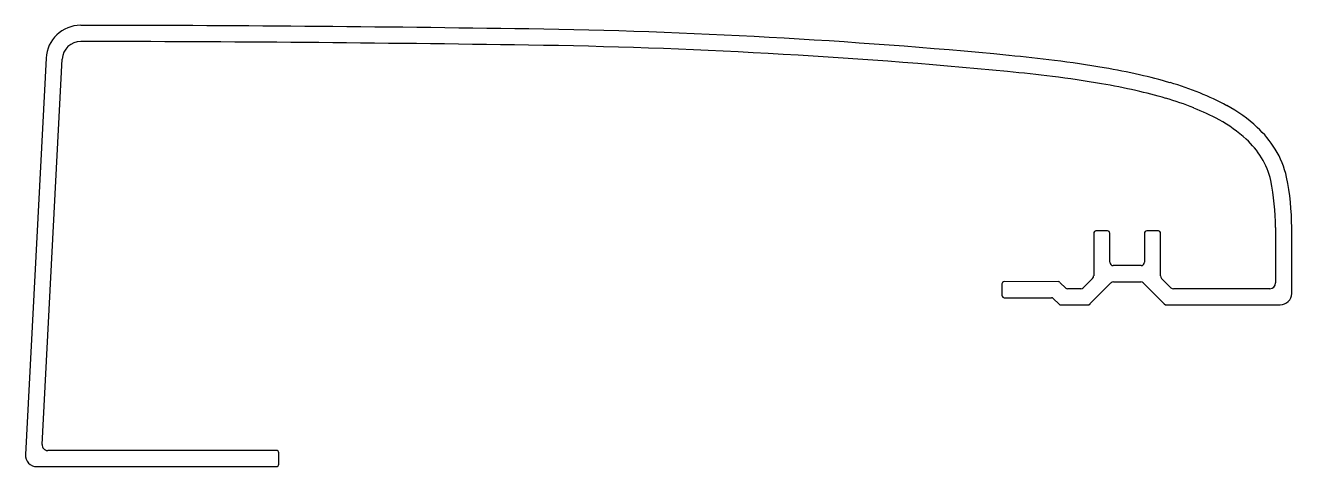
# Model space of a CAD drawing. Extents: x 612 to 721, y 628 to 667.
import ezdxf

# ---------------------------------------------------------------- set-up
doc = ezdxf.new("R2010")
doc.units = 0
doc.layers.get('0').update_dxf_attribs({"linetype": 'CONTINUOUS'})

msp = doc.modelspace()

# ---------------------------------------------------------------- linework, layer by layer
for p, q in [((613.31, 663.86), (611.52, 629.55)), ((612.96, 630.42), (614.71, 663.78)), ((704.04, 648.7), (704.04, 645.01)), ((705.24, 648.9), (704.24, 648.9)), ((705.44, 646.2), (705.44, 648.7)), ((708.44, 648.7), (708.44, 646.2)), ((709.64, 648.9), (708.64, 648.9)), ((709.84, 645.01), (709.84, 648.7)), ((719.79, 649.21), (719.79, 644.4)), ((721.19, 643.5), (721.19, 649.21)), ((708.14, 645.9), (705.74, 645.9)), ((696.1, 644.31), (696.1, 643.32)), ((700.98, 644.51), (696.3, 644.52)), ((701.62, 643.96), (701.12, 644.45)), ((702.93, 643.9), (701.76, 643.9)), ((703.95, 644.79), (703.14, 643.99)), ((703.72, 642.59), (705.54, 644.41)), ((705.76, 644.5), (708.12, 644.5)), ((708.33, 644.41), (710.15, 642.59)), ((710.73, 643.99), (709.92, 644.79)), ((719.29, 643.9), (710.94, 643.9)), ((696.3, 643.12), (700.4, 643.11)), ((700.54, 643.05), (701.04, 642.56)), ((701.18, 642.5), (703.51, 642.5)), ((710.36, 642.5), (720.19, 642.5)), ((633.26, 629.9), (613.46, 629.9)), ((633.46, 628.7), (633.46, 629.7)), ((612.52, 628.5), (633.26, 628.5))]:
    msp.add_line(p, q)
for centre, radius, start, end in [((616.31, 663.7), 3, 89.9426, 176.9991), ((613.46, -2061.34), 2728.04, 89.12497, 89.94), ((647.11, 142.3), 524.15, 84.5711, 89.1248), ((616.31, 663.7), 1.6, 89.9442, 176.9914), ((613.48, -2061.34), 2726.64, 89.12537, 89.94041), ((647.11, 142.3), 522.75, 84.5711, 89.1248), ((683.45, 524.59), 140.13, 82.9487, 84.5713), ((689.07, 570.12), 94.25, 80.3001, 82.9471), ((683.45, 524.59), 138.73, 82.9486, 84.5713), ((694.97, 604.59), 59.28, 77.2963, 80.3016), ((698.62, 620.77), 42.69, 73.5948, 77.2955), ((689.07, 570.12), 92.85, 80.2995, 82.9465), ((694.97, 604.59), 57.88, 77.2968, 80.3021), ((702.25, 633.14), 29.81, 68.3941, 73.5936), ((698.62, 620.77), 41.29, 73.5954, 77.296), ((702.25, 633.14), 28.41, 68.395, 73.5945), ((705.33, 640.89), 21.46, 61.4595, 68.3943), ((705.32, 640.89), 20.06, 61.4561, 68.391), ((709.33, 648.27), 13.07, 47.2516, 61.4481), ((709.33, 648.27), 11.67, 47.2519, 61.4495), ((711.94, 651.09), 9.23, 32.0115, 47.2331), ((711.94, 651.09), 7.83, 32.0087, 47.2299), ((713.44, 652.03), 7.46, 11.8023, 31.9712), ((713.44, 652.03), 6.06, 11.805, 31.9756), ((699.9, 649.21), 19.89, 0.005, 11.773), ((699.9, 649.21), 21.29, 0.0055, 11.7733), ((704.24, 648.7), 0.2, 90.016, 180.019), ((705.24, 648.7), 0.2, 359.981, 90.019), ((708.64, 648.7), 0.2, 90.016, 180.019), ((709.64, 648.7), 0.2, 359.981, 89.984), ((705.74, 646.2), 0.3, 180.016, 269.984), ((708.14, 646.2), 0.3, 269.9928, 359.9839), ((703.73, 645.01), 0.304, 315.2968, 359.6977), ((710.14, 645.01), 0.304, 180.3023, 224.7032), ((696.3, 644.31), 0.201, 89.9382, 179.9576), ((700.98, 644.31), 0.203, 45.2958, 89.6403), ((701.76, 644.1), 0.203, 225.2969, 269.7093), ((702.93, 644.2), 0.304, 270.3023, 314.7032), ((705.76, 644.19), 0.304, 90.3023, 134.7032), ((708.11, 644.19), 0.304, 45.2968, 89.6977), ((710.95, 644.2), 0.304, 225.2968, 269.6977), ((719.29, 644.4), 0.5, 270.002, 359.998), ((696.3, 643.32), 0.2, 179.9461, 269.984), ((700.4, 642.91), 0.203, 45.2958, 89.6403), ((720.19, 643.5), 1, 270.002, 359.998), ((701.18, 642.7), 0.203, 225.2969, 269.7093), ((703.51, 642.8), 0.304, 270.3023, 314.7032), ((710.37, 642.8), 0.304, 225.2968, 269.6977), ((612.52, 629.5), 1, 177, 269.9999), ((613.46, 630.4), 0.5, 177.007, 269.9925), ((633.26, 629.7), 0.2, 359.981, 89.984), ((633.26, 628.7), 0.2, 270.016, 359.984)]:
    msp.add_arc(centre, radius, start, end)

doc.saveas('drawing.dxf')
